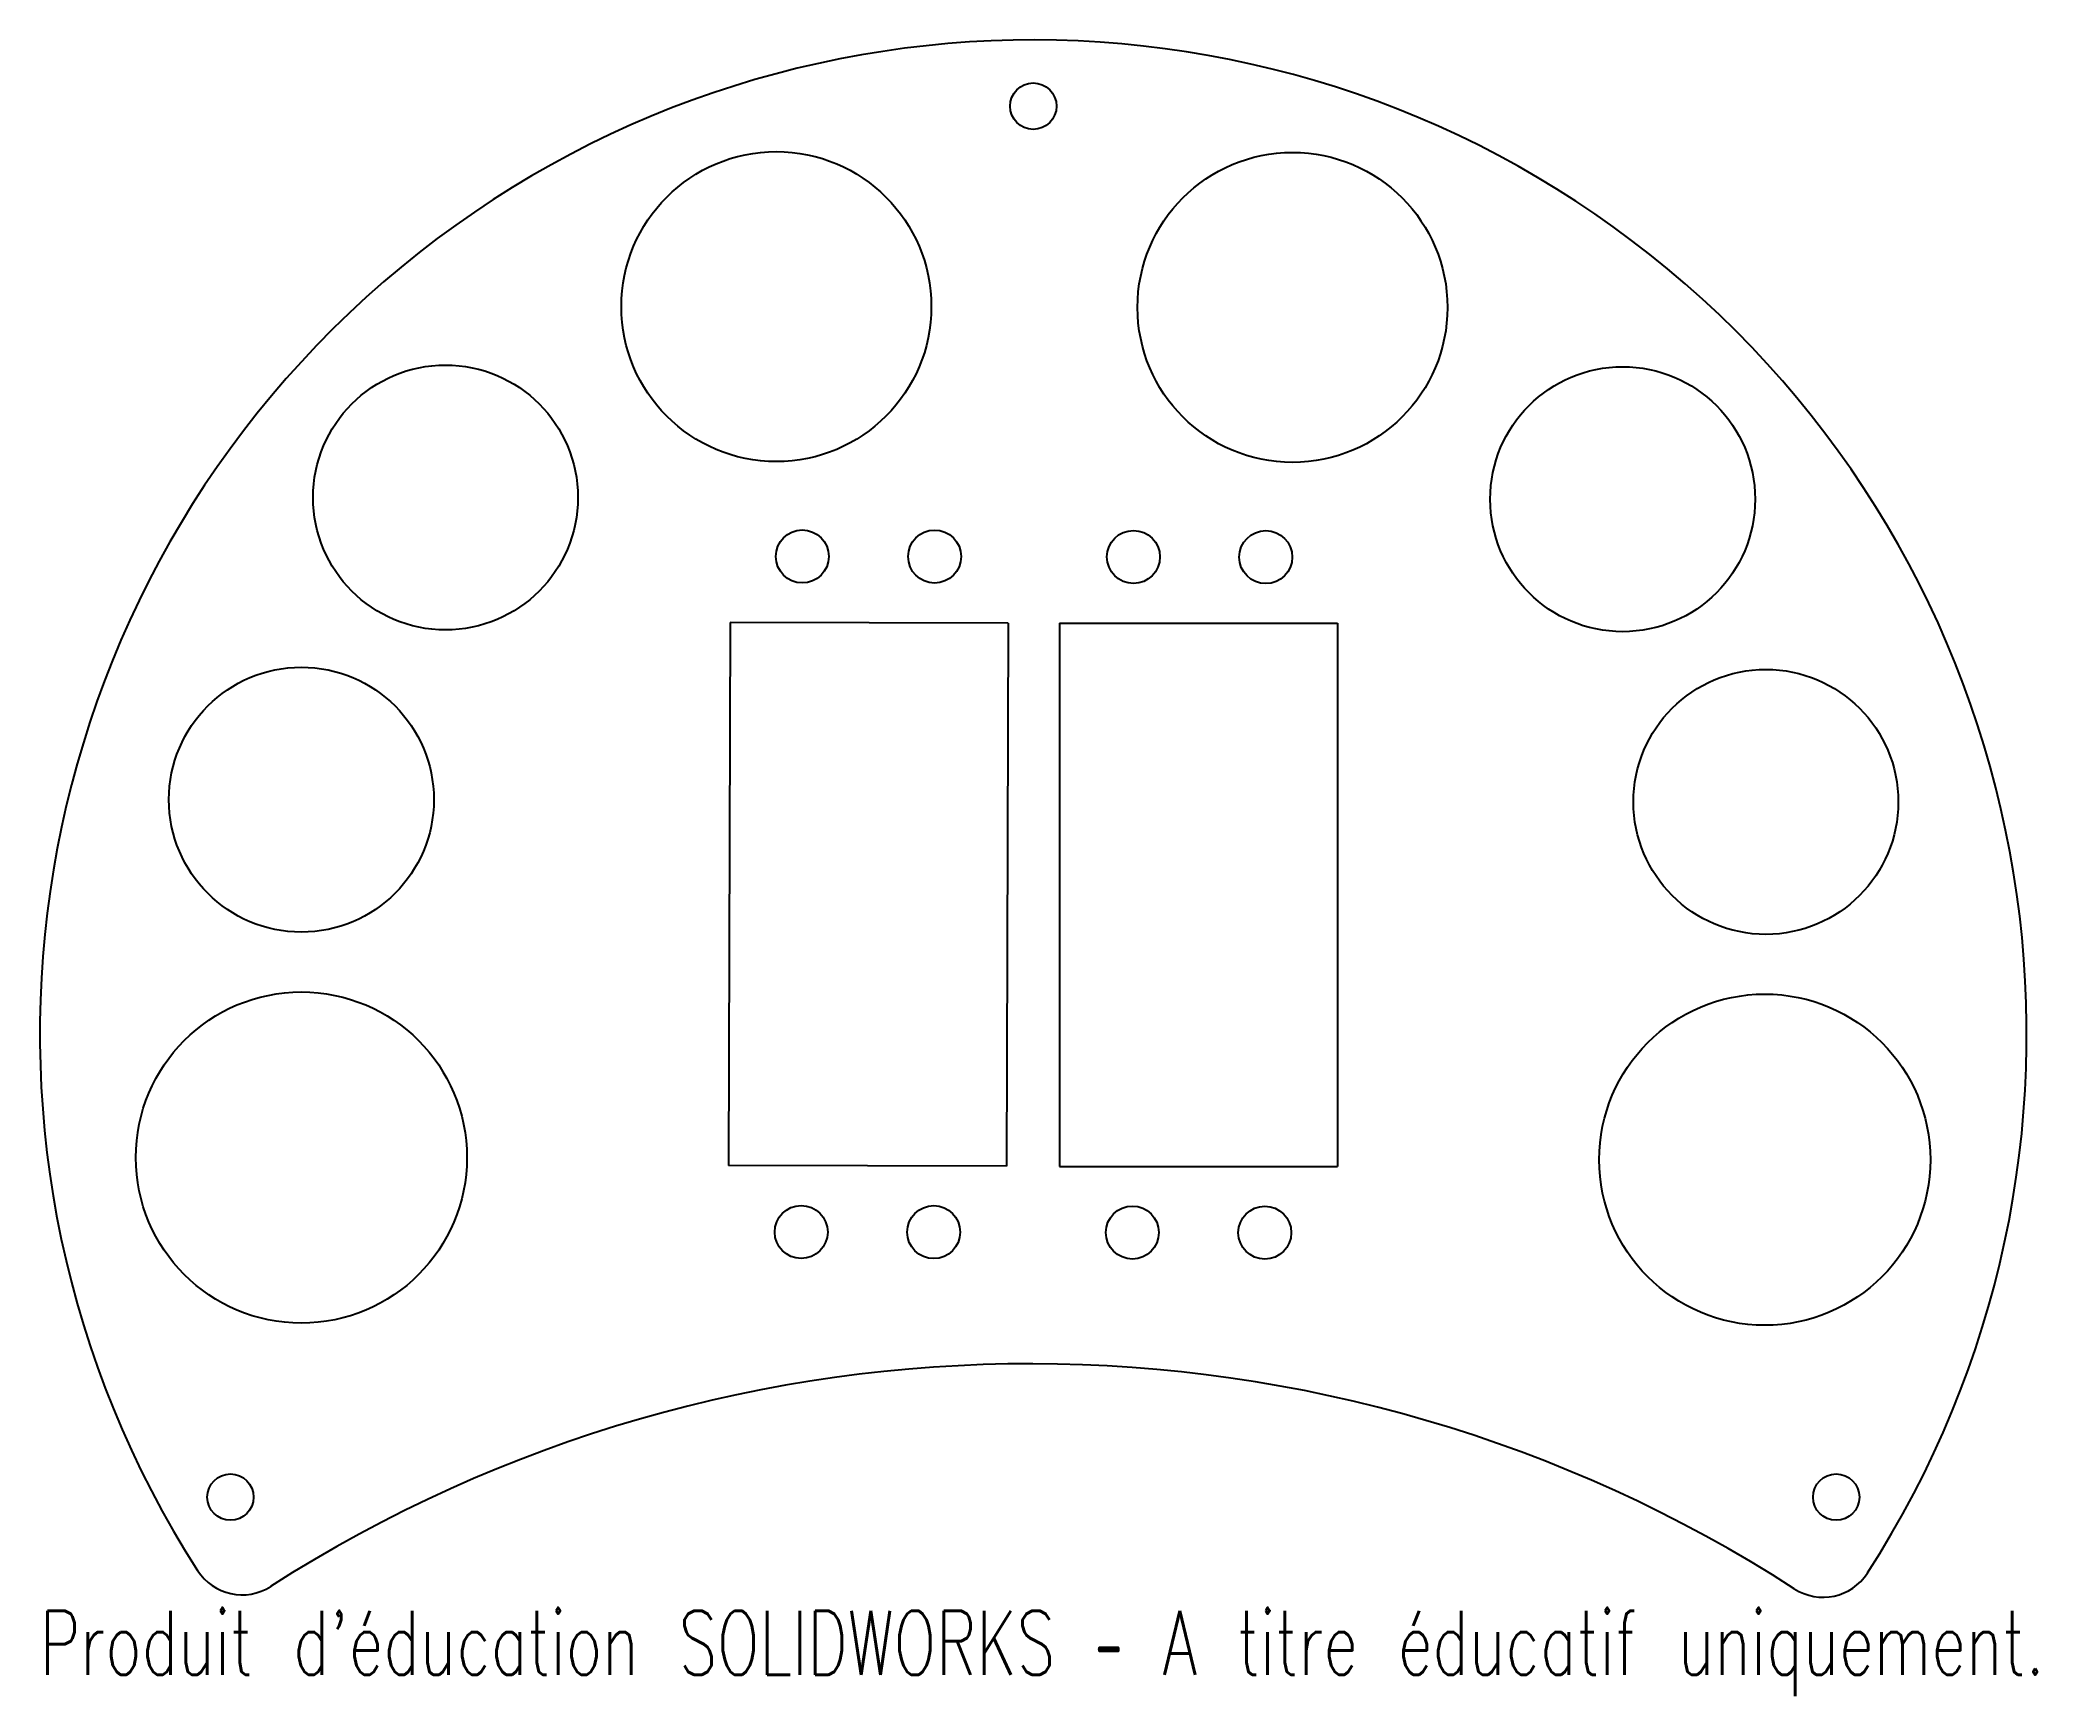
# Model space of a CAD drawing. Header units: millimetres. Extents: x -7.5 to 7.6, y -5 to 7.5.
import ezdxf

# ---------------------------------------------------------------- set-up
doc = ezdxf.new("R2010")
doc.units = ezdxf.units.MM
doc.styles.add('SLDTEXTSTYLE0', font='TXT', dxfattribs={"width": 0.7, "bigfont": 'bigfont'})

msp = doc.modelspace()

# ---------------------------------------------------------------- linework, layer by layer
at = {"color": 7, "linetype": 'Continuous', "lineweight": 25}
for p, q in [((-2.289, 3.103), (-2.302, -0.997)), ((-0.189, 3.096), (-2.289, 3.103)), ((-0.189, 3.096), (-0.202, -1.003)), ((0.198, 3.096), (0.198, -1.004)), ((0.198, 3.096), (2.298, 3.096)), ((2.298, 3.096), (2.298, -1.004)), ((-0.202, -1.003), (-2.302, -0.997)), ((0.198, -1.004), (2.298, -1.004))]:
    msp.add_line(p, q, dxfattribs=at)
for centre, radius in [((0, 7), 0.175), ((-1.94, 5.487), 1.17), ((1.957, 5.481), 1.17), ((-4.438, 4.046), 1), ((4.45, 4.033), 1), ((-1.744, 3.601), 0.2), ((-0.745, 3.6), 0.2), ((0.756, 3.597), 0.2), ((1.755, 3.596), 0.2), ((-5.526, 1.765), 1), ((5.531, 1.748), 1), ((-5.526, -0.937), 1.25), ((5.523, -0.953), 1.25), ((-1.752, -1.499), 0.2), ((-0.752, -1.5), 0.2), ((0.748, -1.503), 0.2), ((1.748, -1.504), 0.2), ((-6.062, -3.5), 0.175), ((6.062, -3.5), 0.175)]:
    msp.add_circle(centre, radius, dxfattribs=at)
for centre, radius, start, end in [((0, 0), 7.5, 327.1082, 212.7194), ((-0.02, -13.132), 10.638, 57.185, 122.6427), ((-5.973, -3.838), 0.4, 212.7194, 302.6427), ((5.962, -3.856), 0.4, 237.185, 327.1082)]:
    msp.add_arc(centre, radius, start, end, dxfattribs=at)

# ---------------------------------------------------------------- texts
at = {"color": 7, "linetype": 'Continuous', "insert": (-7.5, -4.358), "char_height": 0.48336, "attachment_point": 1, "style": 'SLDTEXTSTYLE0'}
msp.add_mtext("Produit d'éducation SOLIDWORKS – A titre éducatif uniquement.", dxfattribs=at)

doc.saveas('drawing.dxf')
